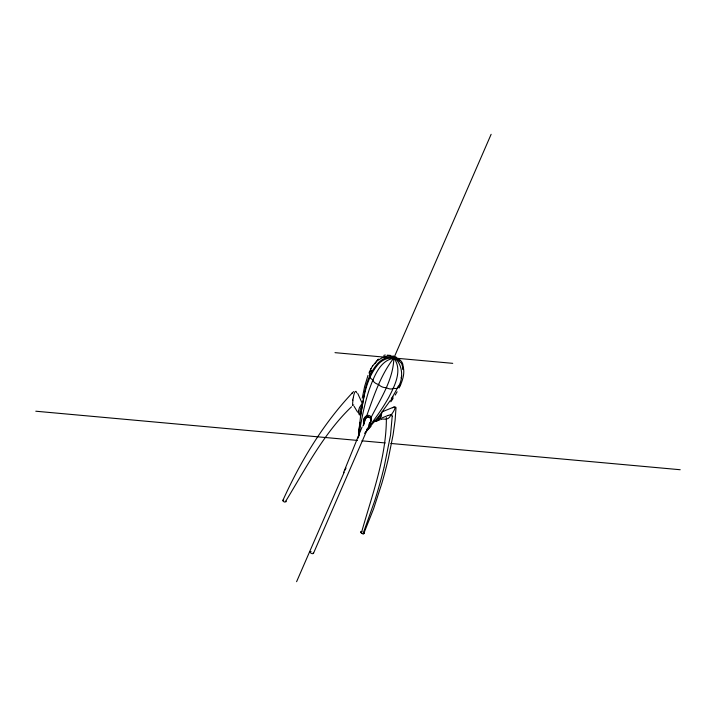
<?xml version="1.0" encoding="UTF-8"?>
<svg xmlns="http://www.w3.org/2000/svg" width="716" height="716" viewBox="0 0 716 716"><rect width="100%" height="100%" fill="white"/><g stroke="black" fill="none" stroke-linecap="round" stroke-linejoin="round"><path stroke-width="1.07" d="M363.585 425.098L364.229 421.285A15.331 10.024 56.6 0 1 364.954 419.8C366.529 415.038 373.036 417.419 370.485 422.028A15.331 9.532 -14.5 0 1 369.886 423.55L368.516 425.42M392.189 416.336L392.1 415.217A1.334 0.931 -30.7 0 0 391.697 414.859A1.924 1.343 -30.7 0 0 391.151 414.761A4.126 2.882 -30.7 0 0 390.211 414.868L389.039 415.164A18.67 13.049 -30.7 0 0 387.902 415.549M392.18 416.578L390.56 434.728M402.947 367.908L403.072 365.93A14.347 10.346 -28 0 0 393.863 358L390.471 355.405L387.168 355.172M358.295 437.968L360.64 415.405L364.668 392.583M358.412 436.832L359.817 422.342M358.501 436.545L359.844 424.695M358.618 411.082L358.671 410.59A8.664 4.386 -62.2 0 1 358.877 409.552A8.914 4.475 -62.3 0 1 359.575 407.386L361.92 403.699M360.497 416.596C363.37 398.257 365.983 378.164 378.71 363.719A14.347 10.346 -28 0 1 393.863 358L395.706 356.72L396.342 357.481M390.462 435.453L384.053 467.467M358.752 436.286C361.285 420.596 364.193 404.916 369.152 389.79C373.931 376.947 380.876 356.747 397.801 358.376L400.011 360.372M352.916 399.967L352.496 405.578L353.731 404.862M386.363 417.598C386.613 457.157 371.72 495.911 361.374 532.999A2.175 1.11 23.9 0 0 362.421 533.572L363.71 533.688A1.996 1.02 23.9 0 0 364.149 533.196L363.916 532.588M362.233 398.248L364.659 386.354L368.006 375.372M353.301 397.863C353.444 396.163 355.226 387.848 356.801 392.833M383.919 468.031L381.897 475.961A687.548 480.355 -30.7 0 1 374.701 500.851L363.039 533.742M364.945 391.509C367.111 375.461 383.096 344.065 401.658 363.477L402.365 366.091M401.121 377.95L401.667 375.99M362.985 425.913C371.846 402.804 378.433 377.78 393.863 358L393.021 355.637M361.231 406.84L360.622 408.576A10.874 5.576 -65.8 0 0 359.996 411.664L359.942 412.228A12.7 6.507 -65.8 0 0 359.924 413.839L360.524 416.444M351.511 406.804C323.623 433.305 305.016 469.786 285.165 502.113A2.175 1.11 23.1 0 1 284.028 501.8L283.581 501.576A1.405 0.716 23.1 0 1 283.214 501.281L282.972 500.967A1.978 1.011 23.1 0 1 282.963 500.198C300.818 460.827 323.578 422.995 353.561 391.616M362.072 426.987L343.465 472.811M381.091 416.112L381.977 412.085M397.201 388.358C408.263 374.28 397.371 345.595 378.54 360.13M367.415 429.161L313.545 553.164M296.594 581.696L344.226 472.148M345.112 470.108L346.007 468.058M393.639 358.51L491.131 134.304M370.324 374.083L371.926 370.432M364.068 532.802L373.591 508.834L381.789 483.515A614.015 442.864 -28 0 0 388.394 458.285L393.12 434.603L395.089 420.426L396.02 407.664L395.626 407.082L394.194 407.144A12.351 8.905 -28 0 0 392.672 407.556L382.72 411.593M399.125 387.983C402.195 381.556 404.988 374.253 403.26 367.057L403.368 369.447M380.124 415.146L379.57 416.256A10.883 6.346 -70.2 0 1 378.155 418.421L377.395 419.299A12.7 7.393 -70.2 0 1 376.213 420.444L374.047 421.751M369.349 372.069L371.112 368.489M361.687 405.829L361.92 405.372M396.816 389.271L392.046 397.747M370.36 418.95C379.999 399.644 393.29 380.196 393.863 358C402.893 370.235 394.623 385.996 388.618 397.675C382.263 408.934 374.674 419.424 366.664 429.555M372.427 366.18L378.334 359.226M370.825 368.991L372.705 365.688M395.187 395.098L397.111 391.777M391.097 400.262L393.12 396.995M391.213 399.17L392.252 397.514M390.256 400.584L379.668 415.262L366.082 431.345M390.838 401.774L393.084 398.436M369.939 422.977L370.181 422.628A8.664 6.363 21.4 0 0 370.575 421.84A8.914 6.551 20.9 0 0 370.906 420.122L370.503 418.117M380.026 418.126L379.086 419.379M374.817 363.755L378.236 359.262M368.355 427.407L369.608 425.814M364.516 433.377L371.031 426.28M360.408 414.26L359.244 414.716L358.582 412.855A9.845 4.958 -62.3 0 1 358.591 411.091M352.576 392.592L351.762 393.415M282.963 500.198L283.724 499.956M392.386 407.726C398.373 404.477 392.359 413.705 390.757 415.298C388.752 419.442 386.318 419.316 382.666 419.039M380.035 419.8L378.084 420.373M380.966 419.522L381.843 419.263M383.812 355.396L385.298 354.993M377.072 420.65L375.023 421.142M334.99 352.657L452.727 363.343M35.8 411.217L357.445 440.421M361.893 440.832L385.271 442.953M390.829 443.455L680.2 469.732M378.146 418.413L378.853 418.591A3.186 2.229 -30.7 0 0 379.713 418.591L381.503 418.099A25.418 17.757 -30.7 0 0 382.469 417.741L385.915 416.309A36.758 25.686 -30.7 0 1 387.804 415.575M354.053 406.258L357.624 412.174M370.324 417.777L367.997 416.417L365.062 417.75A8.914 6.534 17.6 0 0 364.202 418.779A8.664 6.346 17.4 0 0 363.656 419.979L363.549 420.382A9.845 7.205 18.3 0 0 363.468 422.046M362.019 402.902L357.749 393.487M364.014 423.908L363.46 422.046M364.131 423.272L363.612 420.793A12.7 8.869 19.5 0 1 363.773 419.433L363.889 418.994A10.874 7.599 19.4 0 1 365.062 416.945C367.183 413.687 372.32 415.549 371.344 419.495A10.874 7.599 20 0 1 370.575 421.706L370.315 422.091A12.7 8.869 20 0 1 369.716 422.807M360.909 532.489L360.855 532.024A2.175 1.11 23.9 0 1 361.374 531.603L361.875 531.54A1.799 0.913 23.9 0 0 360.954 532.57A1.799 0.913 23.9 0 0 363.289 533.751A1.799 0.913 23.9 0 0 363.907 532.561M375.193 420.569L376.025 421.447L377.771 420.632A9.845 5.621 -73.6 0 0 379.077 419.352M402.84 367.836L402.84 369.51M371.506 370.584A5.406 2.775 23.5 0 0 371.559 371.031A5.406 2.775 23.5 0 0 370.27 374.996A5.406 2.775 23.5 0 0 372.893 379.936A5.406 2.775 23.5 0 0 378.728 384.537A5.406 2.775 23.5 0 0 386.201 387.571A5.406 2.775 23.5 0 0 393.326 388.215A5.406 2.775 23.5 0 0 398.185 386.309A5.406 2.775 23.5 0 0 400.521 384.036M381.1 416.121A8.914 5.128 -74 0 1 380.035 418.135M286.024 501.146A2.175 1.11 23.1 0 1 286.114 501.737M352.702 400.441A15.331 1.754 -76.7 0 1 353.095 398.221M311.075 551.49A2.175 1.128 23.5 0 0 310.467 551.633L310.234 551.803A1.405 0.725 23.5 0 0 310.153 552.063L310.243 552.376A1.996 1.038 23.5 0 0 310.959 553.128L312.051 553.611A1.978 1.029 23.5 0 0 313.187 553.566L313.438 553.387A1.405 0.725 23.5 0 0 313.527 553.137L313.456 552.841A2.175 1.128 23.5 0 0 313.259 552.519M369.384 423.63A9.845 7.232 21.1 0 1 369.071 423.917"/></g></svg>
